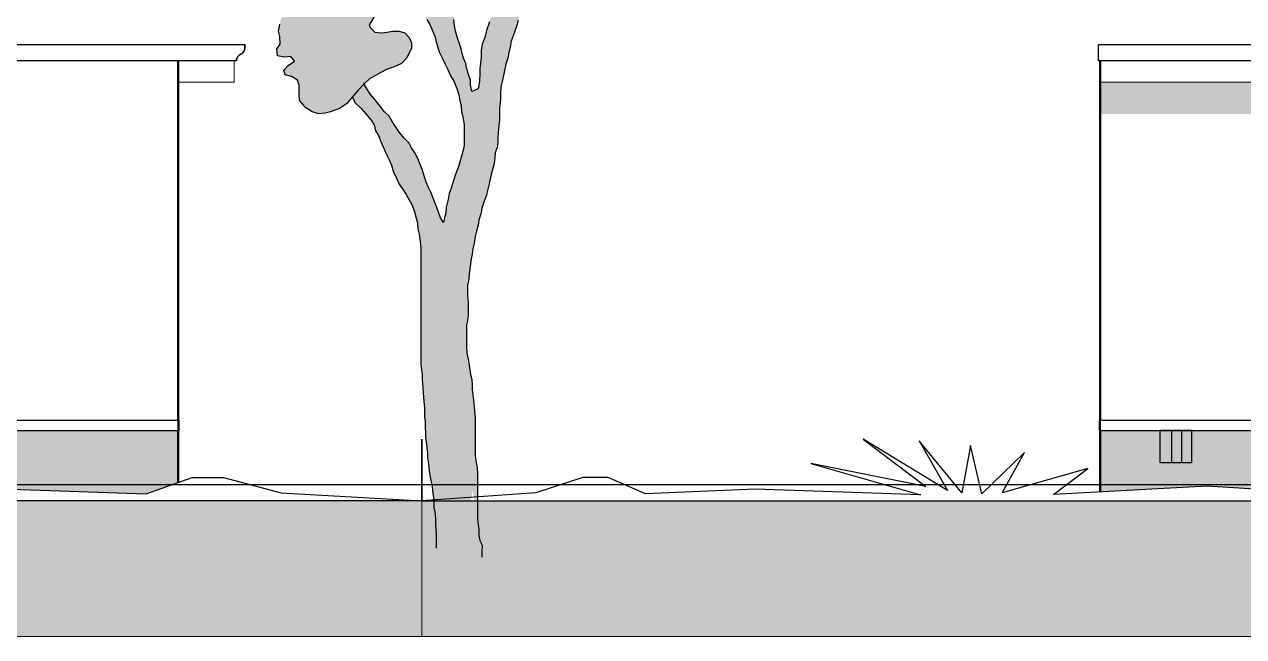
# Model space of a CAD drawing. Header units: millimetres. Extents: x 0 to 59350, y 0 to 29700.
# Drawn here: x 28429 to 32243, y 21826 to 23743 of the extents above; entities that cross this region are included whole.
import ezdxf

# ---------------------------------------------------------------- set-up
doc = ezdxf.new("R2010")
doc.units = ezdxf.units.MM
doc.linetypes.add('PUNKT2_S9', pattern=[1, 0, -1])
doc.linetypes.add('VERDECKT2_S2', pattern=[2.7, 2, -0.7])
doc.layers.add('Standard', color=7, linetype='Continuous', lineweight=25)

msp = doc.modelspace()

# ---------------------------------------------------------------- hatches: boundary and pattern name
at = {"layer": 'Standard', "linetype": 'PUNKT2_S9', "lineweight": 25}
for color, points in [(96, [(29652.5, 24295), (29646.9, 24309.7), (29635.9, 24331.9), (29632.2, 24348.5), (29624.8, 24363.4), (29604.5, 24374.4), (29582.3, 24374.4), (29567.5, 24372.5), (29552.7, 24363.4), (29541.6, 24348.5), (29528.7, 24328.2), (29513.9, 24318.9), (29495.5, 24328.2), (29480.7, 24339.3), (29464, 24342.9), (29449.2, 24341.1), (29434.5, 24326.4), (29427.1, 24309.7), (29423.4, 24295), (29416, 24270.9), (29414.1, 24256.2), (29406.7, 24241.3), (29397.5, 24226.6), (29382.7, 24219.1), (29367.9, 24215.4), (29332.8, 24215.4), (29318.1, 24211.8), (29301.4, 24200.7), (29281.1, 24180.3), (29268.2, 24160), (29262.6, 24143.4), (29257.1, 24126.8), (29253.4, 24111.9), (29249.7, 24091.7), (29251.5, 24067.6), (29251.5, 24052.9), (29262.6, 24028.9), (29283, 24025.2), (29303.3, 24019.6), (29321.8, 24001.1), (29331, 23986.4), (29338.4, 23971.5), (29343.9, 23953.1), (29347.6, 23938.2), (29349.4, 23921.7), (29349.4, 23906.8), (29343.9, 23890.2), (29334.6, 23866.2), (29319.9, 23866.2), (29299.5, 23864.3), (29281.1, 23849.6), (29268.2, 23829.2), (29253.4, 23805.3), (29238.6, 23775.7), (29231.2, 23760.9), (29227.5, 23744.3), (29223.8, 23722.1), (29227.5, 23705.5), (29229.3, 23681.4), (29218.3, 23666.7), (29220.1, 23644.5), (29242.3, 23640.8), (29262.6, 23642.6), (29273.7, 23627.8), (29253.4, 23614.9), (29240.4, 23600.1), (29244.1, 23585.3), (29264.4, 23579.8), (29283, 23568.7), (29288.5, 23552.1), (29288.5, 23518.8), (29290.3, 23504.1), (29308.8, 23481.8), (29329.1, 23469), (29349.4, 23463.4), (29369.7, 23465.3), (29386.4, 23469), (29414.1, 23480), (29436.3, 23494.8), (29454.8, 23516.9), (29473.3, 23537.3), (29491.8, 23557.6), (29508.4, 23572.4), (29526.9, 23583.5), (29543.5, 23592.7), (29562, 23602), (29576.7, 23607.5), (29593.3, 23613.1), (29608.1, 23620.4), (29624.8, 23638.9), (29639.6, 23668.5), (29639.6, 23685.1), (29632.2, 23701.8), (29619.3, 23716.5), (29600.8, 23722.1), (29580.5, 23722.1), (29563.8, 23718.4), (29547.2, 23716.5), (29525, 23718.4), (29510.3, 23733.1), (29507, 23741), (29558.2, 23829.2), (29556.4, 23845.9), (29556.4, 23879.2), (29573, 23916.2), (29589.7, 23905), (29608.1, 23908.8), (29628.5, 23916.2), (29643.3, 23916.2), (29661.7, 23914.3), (29682, 23912.5), (29698.7, 23910.6), (29713.5, 23910.6), (29728.3, 23912.5), (29763.4, 23912.5), (29781.8, 23923.5), (29809.6, 23951.3), (29811.4, 23977), (29809.6, 23991.9), (29800.3, 24012.1), (29791.1, 24036.2), (29783.7, 24054.7), (29769, 24076.8), (29756, 24100.9), (29744.9, 24121.2), (29739.4, 24137.9), (29739.4, 24200.7), (29737.5, 24217.3), (29733.8, 24233.9), (29726.4, 24254.2), (29706.1, 24265.4), (29685.8, 24269), (29669.1, 24276.4)]), (59, [(29754.2, 23195.4), (29748.6, 23169.6), (29746.7, 23152.9), (29739.4, 23123.4), (29730.1, 23138.1), (29715.3, 23180.7), (29707.9, 23199.1), (29700.6, 23217.7), (29685.8, 23249.1), (29672.8, 23289.7), (29659.9, 23323), (29650.7, 23341.4), (29639.6, 23356.3), (29632.2, 23371), (29617.4, 23385.7), (29600.8, 23406.1), (29587.8, 23426.5), (29569.4, 23455.9), (29554.6, 23470.8), (29541.6, 23487.3), (29525, 23507.8), (29512.1, 23522.5), (29490.6, 23556.3), (29473.3, 23537.3), (29454.8, 23516.9), (29462.2, 23498.5), (29482.5, 23480), (29497.3, 23463.4), (29513.9, 23443), (29523.1, 23428.3), (29526.9, 23409.8), (29536.1, 23395.1), (29545.4, 23371), (29554.6, 23352.6), (29562, 23335.9), (29569.4, 23319.3), (29576.7, 23302.6), (29582.3, 23284.2), (29591.5, 23263.8), (29600.8, 23243.5), (29611.8, 23228.7), (29622.9, 23210.2), (29634, 23191.7), (29641.4, 23176.9), (29648.8, 23156.6), (29654.4, 23136.3), (29658.1, 23121.5), (29659.9, 23103), (29663.6, 23086.4), (29667.3, 23064.2), (29669.1, 23042.1), (29669.1, 22678), (29671, 22661.4), (29672.8, 22646.6), (29672.8, 22631.8), (29674.7, 22606), (29676.5, 22589.4), (29678.4, 22563.5), (29680.2, 22541.3), (29680.2, 22514.8), (29682, 22500), (29682, 22481.6), (29683.9, 22464.9), (29683.9, 22450.2), (29685.8, 22436), (29687.6, 22417.5), (29689.5, 22402.7), (29689.5, 22386.1), (29693.2, 22367.6), (29695, 22345.5), (29696.8, 22330.6), (29700.6, 22315.9), (29704.2, 22295.5), (29706.1, 22275.3), (29709.8, 22254.9), (29709.8, 22247.6), (29780.9, 22160.2), (29808.7, 22160.2), (29831.6, 22284.1), (29848.8, 22160.2), (29850.2, 22160.2), (29850.2, 22160.6), (29848.4, 22177.3), (29846.5, 22193.9), (29846.5, 22336.1), (29844.7, 22354.7), (29841, 22376.8), (29839.2, 22393.5), (29839.2, 22511.7), (29837.3, 22530.2), (29835.4, 22546.8), (29833.6, 22567.2), (29831.7, 22583.8), (29829.9, 22598.6), (29829.9, 22615.2), (29828.1, 22631.8), (29824.4, 22646.6), (29822.5, 22661.4), (29820.6, 22676.2), (29816.9, 22694.7), (29813.3, 22715), (29811.4, 22735.3), (29811.4, 22801.9), (29815.1, 22816.6), (29816.9, 22833.3), (29816.9, 22874), (29815.1, 22894.2), (29815.1, 22927.5), (29818.8, 22944.2), (29820.6, 22962.6), (29822.5, 22977.4), (29824.4, 22994), (29826.2, 23008.8), (29829.9, 23023.6), (29831.7, 23040.1), (29835.4, 23058.7), (29839.2, 23079), (29842.9, 23095.7), (29848.4, 23114.2), (29850.2, 23130.8), (29857.6, 23152.9), (29859.5, 23167.7), (29866.9, 23189.9), (29874.3, 23208.4), (29878, 23223.2), (29881.7, 23239.8), (29885.3, 23254.6), (29889, 23273), (29894.6, 23291.6), (29898.3, 23308.1), (29900.1, 23326.7), (29902, 23341.4), (29907.5, 23358.1), (29909.4, 23372.8), (29909.4, 23387.7), (29911.2, 23404.3), (29913.1, 23426.5), (29914.9, 23444.9), (29914.9, 23481.8), (29916.8, 23496.7), (29918.6, 23511.4), (29918.6, 23531.8), (29920.4, 23552.1), (29924.1, 23568.7), (29927.8, 23583.5), (29931.5, 23603.8), (29935.2, 23618.6), (29940.8, 23637.1), (29944.5, 23653.7), (29948.2, 23672.2), (29951.9, 23690.7), (29957.4, 23707.3), (29963, 23722.1), (29968.5, 23736.9), (29974, 23755.3), (29979.6, 23770.2), (29987, 23784.9), (29992.5, 23801.5), (29998.1, 23816.3), (30007.3, 23831.1), (30016.5, 23845.9), (30033.2, 23869.9), (30046.1, 23888.4), (30060.9, 23903.1), (30075.7, 23919.8), (30088.6, 23938.2), (30099.7, 23955), (30116.3, 23971.5), (30131.1, 23990.1), (30169, 24032.4), (30160.7, 24049.2), (30151.4, 24064), (30142.6, 24075.3), (30105.3, 24034.4), (30090.5, 24015.9), (30077.5, 23999.3), (30062.7, 24008.4), (30086.8, 24128.6), (30009.1, 24069.5), (30005.4, 24052.9), (30003.6, 24034.4), (29999.9, 24015.9), (29998.1, 23997.4), (29996.2, 23980.8), (29988.8, 23962.3), (29983.3, 23943.9), (29975.9, 23929), (29966.6, 23910.6), (29951.9, 23886.6), (29944.5, 23869.9), (29933.4, 23849.6), (29916.8, 23821.8), (29909.4, 23807.1), (29898.3, 23788.6), (29889, 23766.4), (29883.5, 23751.6), (29874.3, 23723.9), (29868.7, 23701.8), (29861.3, 23681.4), (29857.6, 23661.1), (29857.6, 23640.8), (29855.7, 23620.4), (29853.9, 23605.7), (29853.9, 23590.8), (29852.1, 23565), (29848.4, 23541), (29828.1, 23533.6), (29824.4, 23553.9), (29824.4, 23568.7), (29818.8, 23583.5), (29813.3, 23603.8), (29809.6, 23620.4), (29802.2, 23637.1), (29798.5, 23651.9), (29794.8, 23666.7), (29789.3, 23685.1), (29783.7, 23700), (29778.2, 23718.4), (29774.5, 23738.8), (29772.6, 23759), (29770.8, 23781.2), (29770.8, 23796), (29769, 23812.7), (29769, 23849.6), (29767.1, 23866.2), (29767.1, 23914.7), (29763.4, 23912.5), (29728.3, 23912.5), (29713.5, 23910.6), (29717.2, 23908.8), (29717.2, 23816.3), (29715.3, 23799.7), (29704.2, 23814.5), (29696.8, 23831.1), (29689.5, 23851.4), (29682, 23871.7), (29676.5, 23886.6), (29666.2, 23913.9), (29661.7, 23914.3), (29643.3, 23916.2), (29628.5, 23916.2), (29608.1, 23908.8), (29601.1, 23907.3), (29602.6, 23906.8), (29611.8, 23890.2), (29619.3, 23869.9), (29628.5, 23855.1), (29635.9, 23840.4), (29648.8, 23825.5), (29661.7, 23807.1), (29678.4, 23773.9), (29696.8, 23742.4), (29704.2, 23725.8), (29717.2, 23688.8), (29726.4, 23657.4), (29735.7, 23638.9), (29754.2, 23600.1), (29761.5, 23581.7), (29772.6, 23565), (29781.8, 23542.9), (29787.4, 23522.5), (29794.8, 23489.2), (29800.3, 23454.1), (29804.1, 23430.2), (29804.1, 23363.6), (29800.3, 23345.1), (29796.6, 23330.3), (29791.1, 23311.8), (29785.5, 23295.2), (29776.3, 23271.2), (29770.8, 23254.6), (29763.4, 23230.5), (29757.8, 23214)]), (250, [(31794.6, 23562.4), (31794.6, 23462.4), (33794.6, 23462.4), (33794.6, 23562.4)]), (250, [(25409.5, 22471.9), (25409.5, 22310.7), (26035.2, 22266.4), (26645.9, 22297.9), (27237.5, 22271), (27105.6, 22352.3), (27435.3, 22276.4), (27349.4, 22402.4), (27514.2, 22273.6), (27558.4, 22425.3), (27590.9, 22276.4), (27755.7, 22439.6), (27646.6, 22283.6), (27971.1, 22445), (27730.2, 22296.5), (28173.6, 22368), (27751.1, 22270.7), (28385.2, 22287.8), (28809.8, 22273.6), (28909.5, 22309.2), (28909.5, 22471.9)]), (250, [(33134.3, 22310.8), (33684.6, 22274.4), (33804.6, 22285.8), (33804.6, 22471.9), (31794.6, 22471.9), (31794.6, 22279.1), (32129.4, 22297.9), (32625.2, 22266.4)])]:
    msp.add_hatch(color=color, dxfattribs=at).paths.add_polyline_path(points)
at = {"layer": 'Standard', "linetype": 'PUNKT2_S9', "lineweight": -3}
h = msp.add_hatch(color=0, dxfattribs=at)
h.paths.add_polyline_path([(19354.1, 22084.3), (19355.3, 22095.8), (19353.8, 22108.3), (19349.1, 22118.1), (19341.7, 22125.2), (19331.7, 22129), (19320.5, 22129.7), (19298, 22129.9), (19261.8, 22129.9), (19261.8, 22060.1), (19296.1, 22060.1), (19323.1, 22060.9), (19337.6, 22063.5), (19345, 22068), (19350.6, 22075.1)])
h.paths.add_polyline_path([(20661.2, 22068), (20666.8, 22075.1), (20670.3, 22084.3), (20671.5, 22095.8), (20670, 22108.3), (20665.3, 22118.1), (20657.9, 22125.2), (20647.9, 22129), (20636.7, 22129.7), (20614.2, 22129.9), (20578, 22129.9), (20578, 22060.1), (20612.3, 22060.1), (20639.3, 22060.9), (20653.9, 22063.5)])
h.paths.add_polyline_path([(13447, 21826.4), (29672, 21826.4), (29672, 22251.4), (13447, 22251.4)])
h.paths.add_polyline_path([(22366.5, 21901.4), (22205.2, 21901.4), (22205.2, 22174.2), (22251.5, 22174.2), (22251.5, 21947.8), (22366.5, 21947.8)], flags=16)
h.paths.add_polyline_path([(22160.4, 22176.4), (22160.4, 22129.9), (22036.7, 22129.9), (22036.7, 22068.9), (22151.8, 22068.9), (22151.8, 22022.6), (22036.7, 22022.6), (22036.7, 21947.8), (22164.7, 21947.8), (22164.7, 21901.4), (21990.4, 21901.4), (21990.4, 22176.4)], flags=16)
h.paths.add_polyline_path([(21917.7, 22176.4), (21966.8, 22176.4), (21884.8, 21901.4), (21835.4, 21901.4), (21753.4, 22176.4), (21803.6, 22176.4), (21861.6, 21972.9)], flags=16)
h.paths.add_polyline_path([(21733.3, 22129.9), (21609.6, 22129.9), (21609.6, 22068.9), (21724.7, 22068.9), (21724.7, 22022.6), (21609.6, 22022.6), (21609.6, 21947.8), (21737.6, 21947.8), (21737.6, 21901.4), (21563.4, 21901.4), (21563.4, 22176.4), (21733.3, 22176.4)], flags=16)
h.paths.add_polyline_path([(21520.7, 21939.3), (21502.9, 21923.4), (21478.5, 21909.5), (21450.8, 21899.9), (21422.7, 21896.7), (21389, 21901.2), (21360, 21914.8), (21336.5, 21936.9), (21319.8, 21966.5), (21309.6, 22001.8), (21306.4, 22039.8), (21310.1, 22080.4), (21321.4, 22116.2), (21339.8, 22145.7), (21365.3, 22167.4), (21390, 22177.7), (21420.2, 22181.1), (21458.1, 22175.7), (21486.7, 22159.6), (21506.6, 22134), (21517.7, 22100.2), (21471.7, 22089.9), (21464.7, 22108.1), (21453.4, 22121.8), (21438.4, 22130.6), (21420.2, 22133.7), (21392.9, 22127.8), (21371.9, 22110.6), (21358.6, 22081.9), (21354, 22042.1), (21358.6, 21999.3), (21372.2, 21968.6), (21393.1, 21950.4), (21419.7, 21944.2), (21434.2, 21945.9), (21448.8, 21950.9), (21462.4, 21958.6), (21474, 21967.6), (21474, 22002.5), (21420.9, 22002.5), (21420.9, 22048.9), (21520.7, 22048.9)], flags=16)
h.paths.add_polyline_path([(21163.9, 21972.1), (21167.9, 21959), (21177.2, 21947.9), (21190.7, 21944.2), (21203.8, 21946.8), (21212.6, 21954.7), (21217.4, 21971), (21219, 21998.8), (21219, 22176.4), (21265.1, 22176.4), (21265.1, 22002.3), (21263.9, 21972.1), (21260.1, 21949.8), (21250.6, 21928.2), (21235.7, 21911.2), (21215.2, 21900.3), (21189.1, 21896.7), (21159.1, 21902.3), (21136.9, 21919.4), (21123.1, 21947.6), (21118.5, 21986.4), (21162.1, 21992.4)], flags=16)
h.paths.add_polyline_path([(21092.2, 21901.4), (21045.9, 21901.4), (21045.9, 22176.4), (21092.2, 22176.4)], flags=16)
h.paths.add_polyline_path([(20952.3, 22129.9), (20845.5, 22129.9), (20845.5, 22176.4), (21013.3, 22176.4), (21013.3, 22133.3), (20887.7, 21947.8), (21018.1, 21947.8), (21018.1, 21901.4), (20831.9, 21901.4), (20831.9, 21951.5)], flags=16)
h.paths.add_polyline_path([(20531.8, 21901.4), (20531.8, 22176.4), (20629.2, 22176.4), (20660.9, 22174.5), (20682.5, 22168.9), (20697.5, 22158.8), (20709.2, 22142.6), (20716.7, 22122.4), (20719.2, 22099.3), (20715.5, 22071), (20704, 22048.1), (20685.1, 22031.8), (20658.7, 22022.8), (20672.5, 22011.7), (20683.4, 21999.7), (20695, 21982.3), (20709.9, 21955.1), (20737.8, 21901.4), (20682.5, 21901.4), (20649, 21961.3), (20634, 21987.3), (20624.6, 22001.6), (20617.9, 22008.7), (20610.7, 22013), (20601.2, 22015.5), (20587.4, 22016.2), (20578, 22016.2), (20578, 21901.4)], flags=16)
h.paths.add_polyline_path([(20488, 22129.9), (20364.4, 22129.9), (20364.4, 22068.9), (20479.4, 22068.9), (20479.4, 22022.6), (20364.4, 22022.6), (20364.4, 21947.8), (20492.4, 21947.8), (20492.4, 21901.4), (20318.1, 21901.4), (20318.1, 22176.4), (20488, 22176.4)], flags=16)
h.paths.add_polyline_path([(20288.2, 22129.9), (20220.4, 22129.9), (20220.4, 21901.4), (20174.1, 21901.4), (20174.1, 22129.9), (20106.1, 22129.9), (20106.1, 22176.4), (20288.2, 22176.4)], flags=16)
h.paths.add_polyline_path([(19937.8, 22176.4), (19937.8, 22068.2), (20028.4, 22068.2), (20028.4, 22176.4), (20074.7, 22176.4), (20074.7, 21901.4), (20028.4, 21901.4), (20028.4, 22021.6), (19937.8, 22021.6), (19937.8, 21901.4), (19891.5, 21901.4), (19891.5, 22176.4)], flags=16)
h.paths.add_polyline_path([(19837.9, 21946.2), (19817.2, 21918.5), (19790, 21902.2), (19756.4, 21896.7), (19714.8, 21906.1), (19681.4, 21934.1), (19659.3, 21978.5), (19652, 22036.5), (19659.3, 22097.4), (19681.6, 22143), (19715.8, 22171.6), (19759.3, 22181.1), (19797.4, 22173.6), (19827.6, 22151.3), (19841.2, 22129.7), (19851, 22100.7), (19805.2, 22087.5), (19798.9, 22106.6), (19788.2, 22121.3), (19773.9, 22130.4), (19756.9, 22133.7), (19733.8, 22128.2), (19715.5, 22111.7), (19703.6, 22083), (19699.7, 22040.6), (19703.6, 21996), (19715.3, 21966.3), (19733.3, 21949.6), (19756, 21944.2), (19773.2, 21947.8), (19787.7, 21958.3), (19799.1, 21976.3), (19806.8, 22002.5), (19851.6, 21985.5)], flags=16)
h.paths.add_polyline_path([(19492.9, 22068.9), (19607.9, 22068.9), (19607.9, 22022.6), (19492.9, 22022.6), (19492.9, 21947.8), (19620.9, 21947.8), (19620.9, 21901.4), (19446.6, 21901.4), (19446.6, 22176.4), (19616.5, 22176.4), (19616.5, 22129.9), (19492.9, 22129.9)], flags=16)
h.paths.add_polyline_path([(19294.5, 22013), (19285, 22015.5), (19271.2, 22016.2), (19261.8, 22016.2), (19261.8, 21901.4), (19215.6, 21901.4), (19215.6, 22176.4), (19313, 22176.4), (19344.7, 22174.5), (19366.2, 22168.9), (19381.3, 22158.8), (19393, 22142.6), (19400.5, 22122.4), (19403, 22099.3), (19399.2, 22071), (19387.8, 22048.1), (19368.9, 22031.8), (19342.5, 22022.8), (19356.2, 22011.7), (19367.2, 21999.7), (19378.8, 21982.3), (19393.6, 21955.1), (19421.6, 21901.4), (19366.2, 21901.4), (19332.8, 21961.3), (19317.8, 21987.3), (19308.4, 22001.6), (19301.7, 22008.7)], flags=16)
h = msp.add_hatch(color=0, dxfattribs=at)
h.paths.add_polyline_path([(35402.7, 22060.9), (35417.2, 22063.5), (35424.5, 22068), (35430.2, 22075.1), (35433.6, 22084.3), (35434.9, 22095.8), (35433.3, 22108.3), (35428.6, 22118.1), (35421.3, 22125.2), (35411.3, 22129), (35400, 22129.7), (35377.5, 22129.9), (35341.4, 22129.9), (35341.4, 22060.1), (35375.6, 22060.1)])
h.paths.add_polyline_path([(34313.7, 22010.2), (34282.1, 22112.3), (34251.2, 22010.2)])
h.paths.add_polyline_path([(42847, 22251.4), (29672, 22251.4), (29672, 21826.4), (42847, 21826.4)])
h.paths.add_polyline_path([(36578.3, 21901.4), (36417, 21901.4), (36417, 22174.2), (36463.3, 22174.2), (36463.3, 21947.8), (36578.3, 21947.8)], flags=16)
h.paths.add_polyline_path([(36372.2, 22176.4), (36372.2, 22129.9), (36248.5, 22129.9), (36248.5, 22068.9), (36363.6, 22068.9), (36363.6, 22022.6), (36248.5, 22022.6), (36248.5, 21947.8), (36376.5, 21947.8), (36376.5, 21901.4), (36202.2, 21901.4), (36202.2, 22176.4)], flags=16)
h.paths.add_polyline_path([(36073.4, 21972.9), (36129.5, 22176.4), (36178.6, 22176.4), (36096.6, 21901.4), (36047.2, 21901.4), (35965.2, 22176.4), (36015.4, 22176.4)], flags=16)
h.paths.add_polyline_path([(35949.4, 21901.4), (35775.2, 21901.4), (35775.2, 22176.4), (35945.1, 22176.4), (35945.1, 22129.9), (35821.4, 22129.9), (35821.4, 22068.9), (35936.5, 22068.9), (35936.5, 22022.6), (35821.4, 22022.6), (35821.4, 21947.8), (35949.4, 21947.8)], flags=16)
h.paths.add_polyline_path([(35632.7, 22048.9), (35732.5, 22048.9), (35732.5, 21939.3), (35714.7, 21923.4), (35690.3, 21909.5), (35662.6, 21899.9), (35634.5, 21896.7), (35600.9, 21901.2), (35571.8, 21914.8), (35548.3, 21936.9), (35531.6, 21966.5), (35521.4, 22001.8), (35518.2, 22039.8), (35521.9, 22080.4), (35533.2, 22116.2), (35551.6, 22145.7), (35577.1, 22167.4), (35601.8, 22177.7), (35632, 22181.1), (35669.9, 22175.7), (35698.6, 22159.6), (35718.4, 22134), (35729.5, 22100.2), (35683.5, 22089.9), (35676.5, 22108.1), (35665.3, 22121.8), (35650.2, 22130.6), (35632, 22133.7), (35604.8, 22127.8), (35583.7, 22110.6), (35570.4, 22081.9), (35565.8, 22042.1), (35570.4, 21999.3), (35584, 21968.6), (35604.9, 21950.4), (35631.5, 21944.2), (35646, 21945.9), (35660.6, 21950.9), (35674.2, 21958.6), (35685.8, 21967.6), (35685.8, 22002.5), (35632.7, 22002.5)], flags=16)
h.paths.add_polyline_path([(35295.1, 22176.4), (35392.5, 22176.4), (35424.2, 22174.5), (35445.8, 22168.9), (35460.8, 22158.8), (35472.5, 22142.6), (35480, 22122.4), (35482.5, 22099.3), (35478.8, 22071), (35467.4, 22048.1), (35448.5, 22031.8), (35422, 22022.8), (35435.8, 22011.7), (35446.7, 21999.7), (35458.3, 21982.3), (35473.2, 21955.1), (35501.1, 21901.4), (35445.8, 21901.4), (35412.3, 21961.3), (35397.3, 21987.3), (35388, 22001.6), (35381.2, 22008.7), (35374, 22013), (35364.5, 22015.5), (35350.8, 22016.2), (35341.4, 22016.2), (35341.4, 21901.4), (35295.1, 21901.4)], flags=16)
h.paths.add_polyline_path([(35127.7, 22022.6), (35127.7, 21947.8), (35255.7, 21947.8), (35255.7, 21901.4), (35081.4, 21901.4), (35081.4, 22176.4), (35251.3, 22176.4), (35251.3, 22129.9), (35127.7, 22129.9), (35127.7, 22068.9), (35242.7, 22068.9), (35242.7, 22022.6)], flags=16)
h.paths.add_polyline_path([(34869.4, 22129.9), (34869.4, 22176.4), (35051.5, 22176.4), (35051.5, 22129.9), (34983.7, 22129.9), (34983.7, 21901.4), (34937.4, 21901.4), (34937.4, 22129.9)], flags=16)
h.paths.add_polyline_path([(34791.7, 21901.4), (34791.7, 22021.6), (34701.1, 22021.6), (34701.1, 21901.4), (34654.8, 21901.4), (34654.8, 22176.4), (34701.1, 22176.4), (34701.1, 22068.2), (34791.7, 22068.2), (34791.7, 22176.4), (34838, 22176.4), (34838, 21901.4)], flags=16)
h.paths.add_polyline_path([(34478.2, 21906.1), (34444.7, 21934.1), (34422.7, 21978.5), (34415.3, 22036.5), (34422.7, 22097.4), (34444.9, 22143), (34479.1, 22171.6), (34522.6, 22181.1), (34560.7, 22173.6), (34590.9, 22151.3), (34604.5, 22129.7), (34614.3, 22100.7), (34568.5, 22087.5), (34562.3, 22106.6), (34551.5, 22121.3), (34537.2, 22130.4), (34520.2, 22133.7), (34497.1, 22128.2), (34478.8, 22111.7), (34466.9, 22083), (34463, 22040.6), (34466.9, 21996), (34478.6, 21966.3), (34496.6, 21949.6), (34519.3, 21944.2), (34536.5, 21947.8), (34551, 21958.3), (34562.4, 21976.3), (34570.1, 22002.5), (34614.9, 21985.5), (34601.2, 21946.2), (34580.6, 21918.5), (34553.4, 21902.2), (34519.7, 21896.7)], flags=16)
h.paths.add_polyline_path([(34328.6, 21963.9), (34236.9, 21963.9), (34218, 21901.4), (34169, 21901.4), (34258.2, 22176.4), (34307.1, 22176.4), (34398.9, 21901.4), (34348.6, 21901.4)], flags=16)

# ---------------------------------------------------------------- linework, layer by layer
at = {"layer": 'Standard', "color": 7, "linetype": 'Continuous', "lineweight": -3}
for p, q in [((29558.2, 23829.2), (29507, 23741)), ((29223.8, 23722.1), (29227.5, 23744.3)), ((29507, 23741), (29510.3, 23733.1)), ((29510.3, 23733.1), (29525, 23718.4)), ((29687.6, 23759), (29696.8, 23742.4)), ((29696.8, 23742.4), (29704.2, 23725.8)), ((29774.5, 23738.8), (29772.6, 23759)), ((29778.2, 23718.4), (29774.5, 23738.8)), ((29883.5, 23751.6), (29874.3, 23723.9)), ((29968.5, 23736.9), (29963, 23722.1)), ((29974, 23755.3), (29968.5, 23736.9)), ((29227.5, 23705.5), (29223.8, 23722.1)), ((29229.3, 23681.4), (29227.5, 23705.5)), ((29525, 23718.4), (29547.2, 23716.5)), ((29547.2, 23716.5), (29563.8, 23718.4)), ((29563.8, 23718.4), (29580.5, 23722.1)), ((29580.5, 23722.1), (29600.8, 23722.1)), ((29600.8, 23722.1), (29619.3, 23716.5)), ((29619.3, 23716.5), (29632.2, 23701.8)), ((29632.2, 23701.8), (29639.6, 23685.1)), ((29704.2, 23725.8), (29713.5, 23703.6)), ((29713.5, 23703.6), (29717.2, 23688.8)), ((29783.7, 23700), (29778.2, 23718.4)), ((29789.3, 23685.1), (29783.7, 23700)), ((29868.7, 23701.8), (29861.3, 23681.4)), ((29874.3, 23723.9), (29868.7, 23701.8)), ((29951.9, 23690.7), (29948.2, 23672.2)), ((29957.4, 23707.3), (29951.9, 23690.7)), ((29963, 23722.1), (29957.4, 23707.3)), ((29218.3, 23666.7), (29229.3, 23681.4)), ((29220.1, 23644.5), (29218.3, 23666.7)), ((29639.6, 23668.5), (29624.8, 23638.9)), ((29639.6, 23685.1), (29639.6, 23668.5)), ((29717.2, 23688.8), (29720.9, 23674)), ((29720.9, 23674), (29726.4, 23657.4)), ((29726.4, 23657.4), (29735.7, 23638.9)), ((29794.8, 23666.7), (29789.3, 23685.1)), ((29798.5, 23651.9), (29794.8, 23666.7)), ((29802.2, 23637.1), (29798.5, 23651.9)), ((29861.3, 23681.4), (29857.6, 23661.1)), ((29857.6, 23661.1), (29857.6, 23640.8)), ((29944.5, 23653.7), (29940.8, 23637.1)), ((29948.2, 23672.2), (29944.5, 23653.7)), ((29242.3, 23640.8), (29220.1, 23644.5)), ((29240.4, 23600.1), (29253.4, 23614.9)), ((29262.6, 23642.6), (29242.3, 23640.8)), ((29253.4, 23614.9), (29273.7, 23627.8)), ((29273.7, 23627.8), (29262.6, 23642.6)), ((29593.3, 23613.1), (29576.7, 23607.5)), ((29608.1, 23620.4), (29593.3, 23613.1)), ((29624.8, 23638.9), (29608.1, 23620.4)), ((29735.7, 23638.9), (29744.9, 23618.6)), ((29744.9, 23618.6), (29754.2, 23600.1)), ((29809.6, 23620.4), (29802.2, 23637.1)), ((29813.3, 23603.8), (29809.6, 23620.4)), ((29855.7, 23620.4), (29853.9, 23605.7)), ((29857.6, 23640.8), (29855.7, 23620.4)), ((29935.2, 23618.6), (29931.5, 23603.8)), ((29940.8, 23637.1), (29935.2, 23618.6)), ((29244.1, 23585.3), (29240.4, 23600.1)), ((29264.4, 23579.8), (29244.1, 23585.3)), ((29283, 23568.7), (29264.4, 23579.8)), ((29526.9, 23583.5), (29508.4, 23572.4)), ((29543.5, 23592.7), (29526.9, 23583.5)), ((29562, 23602), (29543.5, 23592.7)), ((29576.7, 23607.5), (29562, 23602)), ((29754.2, 23600.1), (29761.5, 23581.7)), ((29761.5, 23581.7), (29772.6, 23565)), ((29818.8, 23583.5), (29813.3, 23603.8)), ((29824.4, 23568.7), (29818.8, 23583.5)), ((29853.9, 23590.8), (29852.1, 23565)), ((29853.9, 23605.7), (29853.9, 23590.8)), ((29927.8, 23583.5), (29924.1, 23568.7)), ((29931.5, 23603.8), (29927.8, 23583.5)), ((29288.5, 23552.1), (29283, 23568.7)), ((29288.5, 23535.5), (29288.5, 23552.1)), ((29473.3, 23537.3), (29454.8, 23516.9)), ((29491.8, 23557.6), (29473.3, 23537.3)), ((29512.1, 23522.5), (29490.5, 23556.5)), ((29508.4, 23572.4), (29491.8, 23557.6)), ((29772.6, 23565), (29781.8, 23542.9)), ((29781.8, 23542.9), (29787.4, 23522.5)), ((29824.4, 23553.9), (29824.4, 23568.7)), ((29828.1, 23533.6), (29824.4, 23553.9)), ((29848.4, 23541), (29828.1, 23533.6)), ((29852.1, 23565), (29848.4, 23541)), ((29920.4, 23552.1), (29918.6, 23531.8)), ((29924.1, 23568.7), (29920.4, 23552.1)), ((29288.5, 23518.8), (29288.5, 23535.5)), ((29290.3, 23504.1), (29288.5, 23518.8)), ((29308.8, 23481.8), (29290.3, 23504.1)), ((29454.8, 23516.9), (29436.3, 23494.8)), ((29454.8, 23516.9), (29462.2, 23498.5)), ((29525, 23507.8), (29512.1, 23522.5)), ((29541.6, 23487.3), (29525, 23507.8)), ((29787.4, 23522.5), (29791.1, 23504.1)), ((29791.1, 23504.1), (29794.8, 23489.2)), ((29918.6, 23511.4), (29916.8, 23496.7)), ((29918.6, 23531.8), (29918.6, 23511.4)), ((29329.1, 23469), (29308.8, 23481.8)), ((29349.4, 23463.4), (29329.1, 23469)), ((29369.7, 23465.3), (29349.4, 23463.4)), ((29386.4, 23469), (29369.7, 23465.3)), ((29414.1, 23480), (29386.4, 23469)), ((29436.3, 23494.8), (29414.1, 23480)), ((29462.2, 23498.5), (29482.5, 23480)), ((29482.5, 23480), (29497.3, 23463.4)), ((29497.3, 23463.4), (29513.9, 23443)), ((29554.6, 23470.8), (29541.6, 23487.3)), ((29569.4, 23455.9), (29554.6, 23470.8)), ((29794.8, 23489.2), (29796.6, 23469)), ((29796.6, 23469), (29800.3, 23454.1)), ((29916.8, 23496.7), (29914.9, 23481.8)), ((29914.9, 23481.8), (29914.9, 23463.4)), ((29914.9, 23463.4), (29914.9, 23444.9)), ((29513.9, 23443), (29523.1, 23428.3)), ((29523.1, 23428.3), (29526.9, 23409.8)), ((29578.6, 23441.2), (29569.4, 23455.9)), ((29587.8, 23426.5), (29578.6, 23441.2)), ((29600.8, 23406.1), (29587.8, 23426.5)), ((29800.3, 23454.1), (29804.1, 23430.2)), ((29804.1, 23430.2), (29804.1, 23415.3)), ((29913.1, 23426.5), (29911.2, 23404.3)), ((29914.9, 23444.9), (29913.1, 23426.5)), ((29526.9, 23409.8), (29536.1, 23395.1)), ((29536.1, 23395.1), (29545.4, 23371)), ((29617.4, 23385.7), (29600.8, 23406.1)), ((29632.2, 23371), (29617.4, 23385.7)), ((29804.1, 23415.3), (29804.1, 23396.9)), ((29804.1, 23396.9), (29804.1, 23380.2)), ((29911.2, 23404.3), (29909.4, 23387.7)), ((29909.4, 23387.7), (29909.4, 23372.8)), ((29545.4, 23371), (29554.6, 23352.6)), ((29554.6, 23352.6), (29562, 23335.9)), ((29639.6, 23356.3), (29632.2, 23371)), ((29650.7, 23341.4), (29639.6, 23356.3)), ((29804.1, 23363.6), (29800.3, 23345.1)), ((29804.1, 23380.2), (29804.1, 23363.6)), ((29907.5, 23358.1), (29902, 23341.4)), ((29909.4, 23372.8), (29907.5, 23358.1)), ((29562, 23335.9), (29569.4, 23319.3)), ((29569.4, 23319.3), (29576.7, 23302.6)), ((29659.9, 23323), (29650.7, 23341.4)), ((29667.3, 23304.4), (29659.9, 23323)), ((29791.1, 23311.8), (29785.5, 23295.2)), ((29796.6, 23330.3), (29791.1, 23311.8)), ((29800.3, 23345.1), (29796.6, 23330.3)), ((29898.3, 23308.1), (29894.6, 23291.6)), ((29900.1, 23326.7), (29898.3, 23308.1)), ((29902, 23341.4), (29900.1, 23326.7)), ((29576.7, 23302.6), (29582.3, 23284.2)), ((29582.3, 23284.2), (29591.5, 23263.8)), ((29672.8, 23289.7), (29667.3, 23304.4)), ((29680.2, 23265.6), (29672.8, 23289.7)), ((29776.3, 23271.2), (29770.8, 23254.6)), ((29785.5, 23295.2), (29776.3, 23271.2)), ((29889, 23273), (29885.3, 23254.6)), ((29894.6, 23291.6), (29889, 23273)), ((29591.5, 23263.8), (29600.8, 23243.5)), ((29600.8, 23243.5), (29611.8, 23228.7)), ((29685.8, 23249.1), (29680.2, 23265.6)), ((29693.2, 23232.4), (29685.8, 23249.1)), ((29700.6, 23217.7), (29693.2, 23232.4)), ((29770.8, 23254.6), (29763.4, 23230.5)), ((29881.7, 23239.8), (29878, 23223.2)), ((29885.3, 23254.6), (29881.7, 23239.8)), ((29611.8, 23228.7), (29622.9, 23210.2)), ((29622.9, 23210.2), (29634, 23191.7)), ((29707.9, 23199.1), (29700.6, 23217.7)), ((29715.3, 23180.7), (29707.9, 23199.1)), ((29754.2, 23195.4), (29748.6, 23169.6)), ((29757.8, 23214), (29754.2, 23195.4)), ((29763.4, 23230.5), (29757.8, 23214)), ((29874.3, 23208.4), (29866.9, 23189.9)), ((29878, 23223.2), (29874.3, 23208.4)), ((29634, 23191.7), (29641.4, 23176.9)), ((29641.4, 23176.9), (29648.8, 23156.6)), ((29648.8, 23156.6), (29654.4, 23136.3)), ((29722.7, 23158.5), (29715.3, 23180.7)), ((29730.1, 23138.1), (29722.7, 23158.5)), ((29748.6, 23169.6), (29746.7, 23152.9)), ((29859.5, 23167.7), (29857.6, 23152.9)), ((29866.9, 23189.9), (29859.5, 23167.7)), ((29654.4, 23136.3), (29658.1, 23121.5)), ((29658.1, 23121.5), (29659.9, 23103)), ((29739.4, 23123.4), (29730.1, 23138.1)), ((29743, 23138.1), (29739.4, 23123.4)), ((29746.7, 23152.9), (29743, 23138.1)), ((29850.2, 23130.8), (29848.4, 23114.2)), ((29857.6, 23152.9), (29850.2, 23130.8)), ((29659.9, 23103), (29663.6, 23086.4)), ((29663.6, 23086.4), (29667.3, 23064.2)), ((29839.2, 23079), (29835.4, 23058.7)), ((29842.9, 23095.7), (29839.2, 23079)), ((29848.4, 23114.2), (29842.9, 23095.7)), ((29667.3, 23064.2), (29669.1, 23042.1)), ((29669.1, 23042.1), (29669.1, 23021.8)), ((29835.4, 23058.7), (29831.7, 23040.1)), ((29669.1, 23021.8), (29669.1, 23001.4)), ((29826.2, 23008.8), (29824.4, 22994)), ((29829.9, 23023.6), (29826.2, 23008.8)), ((29831.7, 23040.1), (29829.9, 23023.6)), ((29669.1, 23001.4), (29669.1, 22981.1)), ((29669.1, 22981.1), (29669.1, 22957.1)), ((29822.5, 22977.4), (29820.6, 22962.6)), ((29824.4, 22994), (29822.5, 22977.4)), ((29669.1, 22957.1), (29669.1, 22940.5)), ((29669.1, 22940.5), (29669.1, 22916.4)), ((29818.8, 22944.2), (29815.1, 22927.5)), ((29815.1, 22927.5), (29815.1, 22912.8)), ((29820.6, 22962.6), (29818.8, 22944.2)), ((29669.1, 22916.4), (29669.1, 22897.9)), ((29669.1, 22897.9), (29669.1, 22879.5)), ((29815.1, 22912.8), (29815.1, 22894.2)), ((29815.1, 22894.2), (29816.9, 22874)), ((29669.1, 22879.5), (29669.1, 22849.9)), ((29816.9, 22874), (29816.9, 22853.6)), ((29816.9, 22853.6), (29816.9, 22833.3)), ((29669.1, 22849.9), (29669.1, 22820.3)), ((29669.1, 22820.3), (29669.1, 22798.2)), ((29815.1, 22816.6), (29811.4, 22801.9)), ((29816.9, 22833.3), (29815.1, 22816.6)), ((29669.1, 22798.2), (29669.1, 22777.8)), ((29669.1, 22777.8), (29669.1, 22755.6)), ((29811.4, 22801.9), (29811.4, 22787)), ((29811.4, 22787), (29811.4, 22770.5)), ((29669.1, 22755.6), (29669.1, 22731.7)), ((29811.4, 22770.5), (29811.4, 22751.9)), ((29811.4, 22751.9), (29811.4, 22735.3)), ((29669.1, 22731.7), (29669.1, 22703.9)), ((29669.1, 22703.9), (29669.1, 22678)), ((29811.4, 22735.3), (29813.3, 22715)), ((29813.3, 22715), (29816.9, 22694.7)), ((29669.1, 22678), (29671, 22661.4)), ((29671, 22661.4), (29672.8, 22646.6)), ((29816.9, 22694.7), (29820.6, 22676.2)), ((29820.6, 22676.2), (29822.5, 22661.4)), ((29822.5, 22661.4), (29824.4, 22646.6)), ((29672.8, 22646.6), (29672.8, 22631.8)), ((29672.8, 22631.8), (29674.7, 22606)), ((29824.4, 22646.6), (29828.1, 22631.8)), ((29828.1, 22631.8), (29829.9, 22615.2)), ((29674.7, 22606), (29676.5, 22589.4)), ((29676.5, 22589.4), (29678.4, 22563.5)), ((29829.9, 22615.2), (29829.9, 22598.6)), ((29829.9, 22598.6), (29831.7, 22583.8)), ((29831.7, 22583.8), (29833.6, 22567.2)), ((29678.4, 22563.5), (29680.2, 22541.3)), ((29833.6, 22567.2), (29835.4, 22546.8)), ((29835.4, 22546.8), (29837.3, 22530.2)), ((29680.2, 22541.3), (29680.2, 22514.8)), ((29680.2, 22514.8), (29682, 22500)), ((29837.3, 22530.2), (29839.2, 22511.7)), ((29839.2, 22511.7), (29839.2, 22493.3)), ((29682, 22500), (29682, 22481.6)), ((29682, 22481.6), (29683.9, 22464.9)), ((29839.2, 22493.3), (29839.2, 22476.6)), ((29839.2, 22476.6), (29839.2, 22461.9)), ((32081.5, 22471.9), (31981.5, 22471.9)), ((31981.5, 22471.9), (31981.5, 22371.9)), ((32018.5, 22371.9), (32018.5, 22471.9)), ((32050, 22371.9), (32050, 22471.9)), ((32081.5, 22371.9), (32081.5, 22471.9)), ((29683.9, 22464.9), (29683.9, 22450.2)), ((29683.9, 22450.2), (29685.8, 22436)), ((29685.8, 22436), (29687.6, 22417.5)), ((29839.2, 22461.9), (29839.2, 22443.3)), ((29839.2, 22443.3), (29839.2, 22426.8)), ((29687.6, 22417.5), (29689.5, 22402.7)), ((29689.5, 22402.7), (29689.5, 22386.1)), ((29839.2, 22426.8), (29839.2, 22410)), ((29839.2, 22410), (29839.2, 22393.5)), ((29839.2, 22393.5), (29841, 22376.8)), ((29689.5, 22386.1), (29693.2, 22367.6)), ((29693.2, 22367.6), (29695, 22345.5)), ((29841, 22376.8), (29844.7, 22354.7)), ((29844.7, 22354.7), (29846.5, 22336.1)), ((31981.5, 22371.9), (32081.5, 22371.9)), ((29695, 22345.5), (29696.8, 22330.6)), ((29696.8, 22330.6), (29700.6, 22315.9)), ((29846.5, 22336.1), (29846.5, 22321.4)), ((29846.5, 22321.4), (29846.5, 22301)), ((29700.6, 22315.9), (29704.2, 22295.5)), ((29704.2, 22295.5), (29706.1, 22275.3)), ((29846.5, 22301), (29846.5, 22286.3)), ((29846.5, 22286.3), (29846.5, 22269.6)), ((29706.1, 22275.3), (29709.8, 22254.9)), ((29709.8, 22254.9), (29709.8, 22230.8)), ((29846.5, 22269.6), (29846.5, 22253)), ((29846.5, 22253), (29846.5, 22232.7)), ((29709.8, 22230.8), (29713.5, 22210.6)), ((29713.5, 22210.6), (29715.3, 22190.2)), ((29846.5, 22232.7), (29846.5, 22208.7)), ((29846.5, 22208.7), (29846.5, 22193.9)), ((29715.3, 22190.2), (29715.3, 22175.5)), ((29715.3, 22175.5), (29717.2, 22149.5)), ((29846.5, 22193.9), (29848.4, 22177.3)), ((29848.4, 22177.3), (29850.2, 22160.6)), ((29717.2, 22149.5), (29717.2, 22134.7)), ((29717.2, 22134.7), (29717.2, 22118.1)), ((29850.2, 22160.6), (29850.2, 22142.2)), ((29850.2, 22142.2), (29853.9, 22127.4)), ((29853.9, 22127.4), (29861.3, 22112.6)), ((29717.2, 22118.1), (29717.2, 22103.4)), ((29861.3, 22112.6), (29859.5, 22092.3)), ((29859.5, 22092.3), (29859.5, 22075.6))]:
    msp.add_line(p, q, dxfattribs=at)
at = {"layer": 'Standard', "color": 25, "linetype": 'Continuous', "lineweight": -3}
for p, q in [((25201, 23679.9), (29118, 23679.9)), ((29107.6, 23650.8), (29108.2, 23651.2)), ((29108.2, 23651.2), (29107.6, 23650.8)), ((29108.2, 23651.2), (29108.8, 23651.7)), ((29108.8, 23651.7), (29108.2, 23651.2)), ((29108.8, 23651.7), (29109.4, 23652.1)), ((29109.4, 23652.1), (29108.8, 23651.7)), ((29109.4, 23652.1), (29110, 23652.6)), ((29110, 23652.6), (29109.4, 23652.1)), ((29110, 23652.6), (29110.6, 23653.1)), ((29110.6, 23653.1), (29110, 23652.6)), ((29110.6, 23653.1), (29111.2, 23653.7)), ((29111.2, 23653.7), (29110.6, 23653.1)), ((29111.2, 23653.7), (29111.7, 23654.2)), ((29111.7, 23654.2), (29111.2, 23653.7)), ((29111.7, 23654.2), (29112.2, 23654.8)), ((29112.2, 23654.8), (29111.7, 23654.2)), ((29112.2, 23654.8), (29112.8, 23655.4)), ((29112.8, 23655.4), (29112.2, 23654.8)), ((29112.8, 23655.4), (29113.2, 23656)), ((29113.2, 23656), (29112.8, 23655.4)), ((29113.2, 23656), (29113.7, 23656.6)), ((29113.7, 23656.6), (29113.2, 23656)), ((29113.7, 23656.6), (29114.1, 23657.2)), ((29114.1, 23657.2), (29113.7, 23656.6)), ((29114.1, 23657.2), (29114.6, 23657.9)), ((29114.6, 23657.9), (29114.1, 23657.2)), ((29114.6, 23657.9), (29115, 23658.5)), ((29115, 23658.5), (29114.6, 23657.9)), ((29115, 23658.5), (29115.3, 23659.2)), ((29115.3, 23659.2), (29115, 23658.5)), ((29115.3, 23659.2), (29115.7, 23659.9)), ((29115.7, 23659.9), (29115.3, 23659.2)), ((29115.7, 23659.9), (29116, 23660.6)), ((29116, 23660.6), (29115.7, 23659.9)), ((29116, 23660.6), (29116.3, 23661.3)), ((29116.3, 23661.3), (29116, 23660.6)), ((29116.3, 23661.3), (29116.6, 23662)), ((29116.6, 23662), (29116.3, 23661.3)), ((29116.6, 23662), (29116.9, 23662.7)), ((29116.9, 23662.7), (29116.6, 23662)), ((29116.9, 23662.7), (29117.1, 23663.5)), ((29117.1, 23663.5), (29116.9, 23662.7)), ((29117.1, 23663.5), (29117.3, 23664.2)), ((29117.3, 23664.2), (29117.1, 23663.5)), ((29117.3, 23664.2), (29117.5, 23664.9)), ((29117.5, 23664.9), (29117.3, 23664.2)), ((29117.5, 23664.9), (29117.7, 23665.7)), ((29117.7, 23665.7), (29117.5, 23664.9)), ((29117.7, 23665.7), (29117.8, 23666.5)), ((29117.8, 23666.5), (29117.7, 23665.7)), ((29117.8, 23666.5), (29117.9, 23667.2)), ((29117.9, 23667.2), (29117.8, 23666.5)), ((29117.9, 23667.2), (29118, 23668)), ((29118, 23668), (29117.9, 23667.2)), ((29118, 23679.9), (29118, 23669.9)), ((29118, 23669.9), (29118, 23679.9)), ((29118, 23669.6), (29118, 23669.9)), ((29118, 23669.9), (29118, 23669.6)), ((29118, 23668.7), (29118, 23669.6)), ((29118, 23669.6), (29118, 23668.7)), ((29118, 23668), (29118, 23668.7)), ((29118, 23668.7), (29118, 23668)), ((31789.1, 23679.9), (34003.1, 23679.9)), ((31789.1, 23628.9), (31789.1, 23679.9)), ((29092.1, 23628.9), (25227, 23628.9)), ((29092.1, 23630.7), (29092.2, 23631.5)), ((29092.2, 23631.5), (29092.1, 23630.7)), ((29092.1, 23630), (29092.1, 23630.7)), ((29092.1, 23630.7), (29092.1, 23630)), ((29092.1, 23628.9), (29092.1, 23630)), ((29092.1, 23630), (29092.1, 23628.9)), ((29092.2, 23631.5), (29092.3, 23632.2)), ((29092.3, 23632.2), (29092.2, 23631.5)), ((29092.3, 23632.2), (29092.4, 23633)), ((29092.4, 23633), (29092.3, 23632.2)), ((29092.4, 23633), (29092.6, 23633.7)), ((29092.6, 23633.7), (29092.4, 23633)), ((29092.6, 23633.7), (29092.7, 23634.5)), ((29092.7, 23634.5), (29092.6, 23633.7)), ((29092.7, 23634.5), (29092.9, 23635.2)), ((29092.9, 23635.2), (29092.7, 23634.5)), ((29092.9, 23635.2), (29093.2, 23636)), ((29093.2, 23636), (29092.9, 23635.2)), ((29093.2, 23636), (29093.4, 23636.7)), ((29093.4, 23636.7), (29093.2, 23636)), ((29093.4, 23636.7), (29093.7, 23637.4)), ((29093.7, 23637.4), (29093.4, 23636.7)), ((29093.7, 23637.4), (29094, 23638.1)), ((29094, 23638.1), (29093.7, 23637.4)), ((29094, 23638.1), (29094.3, 23638.8)), ((29094.3, 23638.8), (29094, 23638.1)), ((29094.3, 23638.8), (29094.7, 23639.5)), ((29094.7, 23639.5), (29094.3, 23638.8)), ((29094.7, 23639.5), (29095.1, 23640.2)), ((29095.1, 23640.2), (29094.7, 23639.5)), ((29095.1, 23640.2), (29095.4, 23640.9)), ((29095.4, 23640.9), (29095.1, 23640.2)), ((29095.4, 23640.9), (29095.9, 23641.5)), ((29095.9, 23641.5), (29095.4, 23640.9)), ((29095.9, 23641.5), (29096.3, 23642.1)), ((29096.3, 23642.1), (29095.9, 23641.5)), ((29096.3, 23642.1), (29096.8, 23642.8)), ((29096.8, 23642.8), (29096.3, 23642.1)), ((29096.8, 23642.8), (29097.2, 23643.4)), ((29097.2, 23643.4), (29096.8, 23642.8)), ((29097.2, 23643.4), (29097.7, 23643.9)), ((29097.7, 23643.9), (29097.2, 23643.4)), ((29097.7, 23643.9), (29098.3, 23644.5)), ((29098.3, 23644.5), (29097.7, 23643.9)), ((29098.3, 23644.5), (29098.8, 23645.1)), ((29098.8, 23645.1), (29098.3, 23644.5)), ((29098.8, 23645.1), (29099.4, 23645.6)), ((29099.4, 23645.6), (29098.8, 23645.1)), ((29099.4, 23645.6), (29099.9, 23646.1)), ((29099.9, 23646.1), (29099.4, 23645.6)), ((29099.9, 23646.1), (29100.5, 23646.6)), ((29100.5, 23646.6), (29099.9, 23646.1)), ((29100.5, 23646.6), (29101.2, 23647.1)), ((29101.2, 23647.1), (29100.5, 23646.6)), ((29101.2, 23647.1), (29101.8, 23647.5)), ((29101.8, 23647.5), (29101.2, 23647.1)), ((29101.8, 23647.5), (29102.4, 23648)), ((29102.4, 23648), (29101.8, 23647.5)), ((29102.4, 23648), (29103.1, 23648.4)), ((29103.1, 23648.4), (29102.4, 23648)), ((29103.1, 23648.4), (29103.7, 23648.7)), ((29103.7, 23648.7), (29103.1, 23648.4)), ((29103.7, 23648.7), (29104.4, 23649.1)), ((29104.4, 23649.1), (29103.7, 23648.7)), ((29104.4, 23649.1), (29105.6, 23649.7)), ((29105.6, 23649.7), (29104.4, 23649.1)), ((29105.6, 23649.7), (29106.2, 23650)), ((29106.2, 23650), (29105.6, 23649.7)), ((29106.2, 23650), (29106.9, 23650.4)), ((29106.9, 23650.4), (29106.2, 23650)), ((29106.9, 23650.4), (29107.6, 23650.8)), ((29107.6, 23650.8), (29106.9, 23650.4)), ((33977.1, 23628.9), (31789.1, 23628.9)), ((28910.5, 22503.4), (25409.5, 22503.4)), ((25409.5, 22471.9), (28910.5, 22471.9)), ((28910.5, 22471.9), (28910.5, 22503.4)), ((31794.6, 22503.4), (31793.6, 22503.4)), ((31793.6, 22471.9), (31793.6, 22503.4)), ((31793.6, 22471.9), (31794.6, 22471.9)), ((33795.6, 22503.4), (31794.6, 22503.4)), ((31794.6, 22471.9), (33795.6, 22471.9))]:
    msp.add_line(p, q, dxfattribs=at)
at = {"layer": 'Standard', "color": 7, "linetype": 'Continuous', "lineweight": 50}
for p, q in [((28909.5, 22503.4), (28909.5, 23628.9)), ((31794.6, 22503.4), (31794.6, 23628.9)), ((28910.5, 22503.4), (28909.5, 22503.4)), ((28909.5, 22309.2), (28909.5, 22471.9)), ((28909.5, 22471.9), (28910.5, 22471.9)), ((28910.5, 22471.9), (28910.5, 22503.4)), ((31793.6, 22471.9), (31793.6, 22503.4)), ((31793.6, 22503.4), (31794.6, 22503.4)), ((31794.6, 22471.9), (31793.6, 22471.9)), ((31794.6, 22279.1), (31794.6, 22471.9))]:
    msp.add_line(p, q, dxfattribs=at)
at = {"layer": 'Standard', "color": 36, "linetype": 'Continuous', "lineweight": 18}
for p, q in [((28909.5, 22503.4), (28909.5, 23628.9)), ((31794.6, 23562.4), (31794.6, 23628.9)), ((31794.6, 22503.4), (31794.6, 23562.4)), ((28909.5, 22309.2), (28909.5, 22471.9)), ((31794.6, 22279.1), (31794.6, 22471.9))]:
    msp.add_line(p, q, dxfattribs=at)
at = {"layer": 'Standard', "color": 51, "linetype": 'Continuous', "lineweight": 18}
for p, q in [((29084.5, 23562.4), (29084.5, 23628.9)), ((28909.5, 23562.4), (29084.5, 23562.4)), ((31794.6, 23562.4), (33969.6, 23562.4))]:
    msp.add_line(p, q, dxfattribs=at)
at = {"layer": 'Standard', "color": 7, "linetype": 'Continuous', "lineweight": 70}
msp.add_line((29491.8, 23557.6), (29490.5, 23556.5), dxfattribs=at)
at = {"layer": 'Standard', "color": 94, "linetype": 'Continuous', "lineweight": -3}
for p, q in [((29672, 22445), (29672, 22296.5)), ((29672, 22283.6), (29672, 22445)), ((29672, 22283.6), (29672, 22445)), ((29672, 22445), (29672, 22296.5)), ((29672, 22439.6), (29672, 22283.6)), ((29672, 22276.4), (29672, 22439.6)), ((29672, 22276.4), (29672, 22439.6)), ((29672, 22439.6), (29672, 22283.6)), ((31316.8, 22283.6), (31053.2, 22445)), ((31053.2, 22445), (31248.9, 22296.5)), ((31228.1, 22439.6), (31316.8, 22283.6)), ((31362, 22276.4), (31228.1, 22439.6)), ((29672, 22425.3), (29672, 22276.4)), ((29672, 22273.6), (29672, 22425.3)), ((29672, 22273.6), (29672, 22425.3)), ((29672, 22425.3), (29672, 22276.4)), ((29672, 22278.2), (29672, 22425)), ((29672, 22425), (29672, 22306.1)), ((29672, 22425), (29672, 22306.1)), ((29672, 22278.2), (29672, 22425)), ((29672, 22402.6), (29672, 22314.5)), ((29672, 22306.1), (29672, 22402.6)), ((29672, 22306.1), (29672, 22402.6)), ((29672, 22402.6), (29672, 22314.5)), ((29672, 22402.4), (29672, 22273.6)), ((29672, 22276.4), (29672, 22402.4)), ((29672, 22276.4), (29672, 22402.4)), ((29672, 22402.4), (29672, 22273.6)), ((31388.4, 22425.3), (31362, 22276.4)), ((31424.2, 22273.6), (31388.4, 22425.3)), ((31558.1, 22402.4), (31424.2, 22273.6)), ((31488.3, 22276.4), (31558.1, 22402.4)), ((29672, 22391.4), (29672, 22278.2)), ((29672, 22296.4), (29672, 22391.4)), ((29672, 22296.4), (29672, 22391.4)), ((29672, 22391.4), (29672, 22278.2)), ((29672, 22368), (29672, 22270.7)), ((29672, 22296.5), (29672, 22368)), ((29672, 22296.5), (29672, 22368)), ((29672, 22368), (29672, 22270.7)), ((30888.8, 22368), (31231.9, 22270.7)), ((31248.9, 22296.5), (30888.8, 22368)), ((28809.8, 22273.6), (28954, 22325.1)), ((28954, 22325.1), (29051.3, 22325.1)), ((29051.3, 22325.1), (29232.4, 22276.4)), ((29672, 22352.3), (29672, 22276.4)), ((29672, 22271), (29672, 22352.3)), ((29672, 22271), (29672, 22352.3)), ((29672, 22352.3), (29672, 22276.4)), ((29672, 22325.1), (29672, 22276.4)), ((29672, 22273.6), (29672, 22325.1)), ((29672, 22325.1), (29672, 22276.4)), ((29672, 22273.6), (29672, 22325.1)), ((29672, 22323.1), (29672, 22274.4)), ((29672, 22278.9), (29672, 22323.1)), ((29672, 22278.9), (29672, 22323.1)), ((29672, 22323.1), (29672, 22274.4)), ((29672, 22316), (29672, 22296.4)), ((29672, 22283.7), (29672, 22316)), ((29672, 22283.7), (29672, 22316)), ((29672, 22316), (29672, 22296.4)), ((30176.1, 22325.1), (30029, 22276.4)), ((30255.2, 22325.1), (30176.1, 22325.1)), ((30372.2, 22273.6), (30255.2, 22325.1)), ((31756.1, 22352.3), (31488.3, 22276.4)), ((31648.9, 22271), (31756.1, 22352.3)), ((28387.3, 22287.9), (28809.8, 22273.6)), ((29672, 22315.7), (29672, 22272.3)), ((29672, 22272.6), (29672, 22315.7)), ((29672, 22272.6), (29672, 22315.7)), ((29672, 22315.7), (29672, 22272.3)), ((29672, 22314.5), (29672, 22272.6)), ((29672, 22314.5), (29672, 22272.6)), ((29672, 22274.4), (29672, 22310.8)), ((29672, 22310.8), (29672, 22266.4)), ((29672, 22274.4), (29672, 22310.8)), ((29672, 22310.8), (29672, 22266.4)), ((29672, 22299.4), (29672, 22283.7)), ((29672, 22251.4), (29672, 22299.4)), ((29672, 22251.4), (29672, 22299.4)), ((29672, 22299.4), (29672, 22283.7)), ((29672, 22297.9), (29672, 22271)), ((29672, 22266.4), (29672, 22297.9)), ((29672, 22266.4), (29672, 22297.9)), ((29672, 22297.9), (29672, 22271)), ((29672, 22296.4), (29672, 22278.9)), ((29672, 22269.8), (29672, 22296.4)), ((29672, 22269.8), (29672, 22296.4)), ((29672, 22296.4), (29672, 22278.9)), ((29672, 22294.2), (29672, 22269.8)), ((29672, 22272.3), (29672, 22294.2)), ((29672, 22272.3), (29672, 22294.2)), ((29672, 22294.2), (29672, 22269.8)), ((29672, 22287.9), (29672, 22273.6)), ((29672, 22270.7), (29672, 22287.9)), ((29672, 22270.7), (29672, 22287.9)), ((29672, 22287.9), (29672, 22273.6)), ((30715.3, 22287.9), (30372.2, 22273.6)), ((31231.9, 22270.7), (30715.3, 22287.9)), ((32129.4, 22297.9), (31648.9, 22271)), ((32625.2, 22266.4), (32129.4, 22297.9)), ((29672, 22251.4), (13447, 22251.4)), ((29232.4, 22276.4), (29672, 22251.4)), ((29672, 22276.4), (29672, 22251.4)), ((29672, 22276.4), (29672, 22251.4)), ((30029, 22276.4), (29672, 22251.4)), ((29672, 22251.4), (42847, 22251.4))]:
    msp.add_line(p, q, dxfattribs=at)
at = {"layer": 'Standard', "color": 7, "linetype": 'VERDECKT2_S2', "lineweight": -3}
for p, q in [((29672, 22301.4), (13447, 22301.4)), ((42847, 22301.4), (29672, 22301.4))]:
    msp.add_line(p, q, dxfattribs=at)
at = {"layer": 'Standard', "color": 94, "linetype": 'Continuous', "lineweight": 18}
for p, q in [((29672, 22251.4), (13447, 22251.4)), ((29672, 22251.4), (29672, 21826.4)), ((29672, 22251.4), (29672, 21826.4)), ((42847, 22251.4), (29672, 22251.4)), ((13447, 21826.4), (29672, 21826.4)), ((29672, 21826.4), (42847, 21826.4))]:
    msp.add_line(p, q, dxfattribs=at)

doc.saveas('drawing.dxf')
